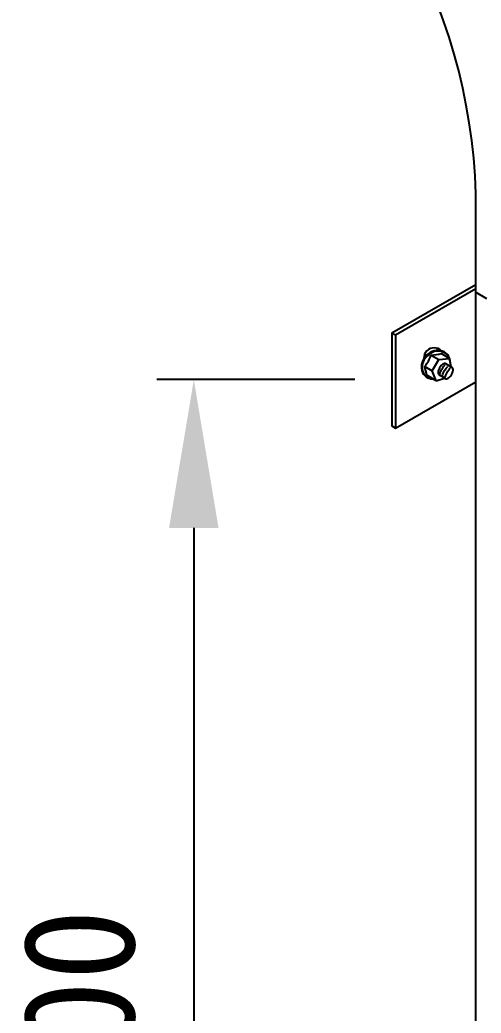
# Model space of a CAD drawing. Extents: x -8229 to 17635, y -14242 to -4883.
# Drawn here: x 2158 to 2407, y -11247 to -10712 of the extents above; entities that cross this region are included whole.
import ezdxf

# ---------------------------------------------------------------- set-up
doc = ezdxf.new("R2010")
doc.units = 0
doc.header["$LTSCALE"] = 100
doc.header["$MEASUREMENT"] = 0
doc.layers.get('0').update_dxf_attribs({"linetype": 'CONTINUOUS'})
doc.layers.get('Defpoints').update_dxf_attribs({"linetype": 'CONTINUOUS'})
doc.layers.add('TT-LEAL', color=1, linetype='CONTINUOUS')
doc.layers.add('TZ-TRAY', color=3, linetype='CONTINUOUS')
doc.styles.add('RXHS', font='GulimChe.ttf')
doc.dimstyles.new('D300', dxfattribs={"dimscale": 20, "dimtxt": 3, "dimasz": 2, "dimexe": 1, "dimexo": 1, "dimgap": 1, "dimtad": 1, "dimdec": 0, "dimdsep": 46, "dimtxsty": 'RXHS', "dimblk2": '_RXDOT', "dimcen": 3, "dimdle": 3, "dimclrd": 1, "dimclre": 1, "dimclrt": 3, "dimadec": 0, "dimazin": 0, "dimtfac": 1, "dimtdec": 0, "dimtix": 1, "dimtmove": 2, "dimatfit": 3, "dimfxl": 0, "dimtolj": 1, "dimtzin": 0, "dimarcsym": 0})

# ---------------------------------------------------------------- blocks, each defined once
blk = doc.blocks.new('*D8')
at = {"layer": 'Defpoints', "color": 0}
for p in [(2358.52, -10905.72), (2251.67, -11670.68), (2358.52, -11670.68)]:
    blk.add_point(p, dxfattribs=at)
at = {"layer": 'TT-LEAL', "color": 1, "lineweight": -2}
for p, q in [((2338.52, -10905.72), (2231.67, -10905.72)), ((2251.67, -10985.72), (2251.67, -11590.68)), ((2338.52, -11670.68), (2231.67, -11670.68))]:
    blk.add_line(p, q, dxfattribs=at)
at = {"layer": 'TT-LEAL', "color": 1}
for points in [[(2238.33, -10985.72), (2265, -10985.72), (2251.67, -10905.72)], [(2238.33, -11590.68), (2265, -11590.68), (2251.67, -11670.68)]]:
    blk.add_solid(points, dxfattribs=at)
at = {"layer": 'TT-LEAL', "color": 3, "insert": (2197.2, -11288.2), "char_height": 60, "attachment_point": 5, "rotation": 90, "style": 'RXHS'}
blk.add_mtext('\\A1;1,000', dxfattribs=at)
blk = doc.blocks.new('_RXDOT')
at = {"color": 0, "linetype": 'ByBlock'}
blk.add_line((-1, 0), (2, 0), dxfattribs=at)
at = {"color": 0, "linetype": 'ByBlock', "const_width": 0.5}
blk.add_lwpolyline([(-0.25, 0, 1), (0.25, 0, 1)], format="xyb", close=True, dxfattribs=at)

msp = doc.modelspace()

# ---------------------------------------------------------------- linework, layer by layer
at = {"layer": 'TZ-TRAY'}
for p, q in [((2403.82, -11621.83), (2403.82, -10805.52)), ((2403.82, -10858.65), (2409.48, -10861.92)), ((2379.75, -10892.61), (2383.76, -10894.97)), ((2389.55, -10894.33), (2385.15, -10891.74)), ((2375.76, -10894.14), (2375.76, -10894.41)), ((2380.21, -10900.99), (2383.76, -10894.97)), ((2383.76, -10894.97), (2389.55, -10894.33)), ((2390.91, -10899.22), (2387.62, -10897.26)), ((2390.52, -10898.95), (2389.55, -10894.33)), ((2376.2, -10898.62), (2380.21, -10900.99)), ((2382.45, -10906.36), (2377.44, -10903.4)), ((2382.45, -10906.36), (2380.21, -10900.99)), ((2387.34, -10905.22), (2383.99, -10903.23)), ((2382.45, -10906.36), (2386.97, -10904.97))]:
    msp.add_line(p, q, dxfattribs=at)
at = {"layer": 'TZ-TRAY', "flags": 128}
for points in [[(2403.82, -10854.56), (2358.52, -10880.72), (2358.52, -10930.72), (2360.52, -10931.87)], [(2403.82, -10856.87), (2360.52, -10881.87), (2360.52, -10931.87), (2403.82, -10906.87)], [(2360.52, -10881.87), (2358.52, -10880.72)]]:
    msp.add_lwpolyline(points, dxfattribs=at)
at = {"layer": 'TZ-TRAY'}
for centre, radius, start, end in [((2022.86, -10810.91), 516.16, 358.2588, 56.5588), ((2096.45, -10814.69), 307.51, 1.7093, 58.2939), ((2381.29, -10894.15), 5.53, 89.8391, 179.8391), ((2355.25, -10882.2), 26.62, 321.9158, 336.9924), ((2375.65, -10850.01), 42.79, 275.5027, 282.8269), ((2381.29, -10894.15), 5.53, 45.5505, 89.8391), ((2379.28, -10892.99), 5.53, 32.569, 47.8808), ((2379.28, -10892.99), 5.53, 32.569, 47.8808), ((2388.17, -10901.04), 4.18, 121.5681, 137.0912), ((2387.29, -10899.62), 2.52, 97.5071, 121.5681), ((2387.1, -10898.15), 1.03, 59.4541, 97.5071), ((2387.1, -10898.15), 1.03, 59.1217, 59.4541), ((2284.32, -10924.86), 95.55, 12.9731, 15.9351), ((2385.98, -10901.85), 2.52, 177.3401, 201.4011), ((2387.64, -10901.93), 4.18, 161.817, 177.3401), ((2384.59, -10902.39), 1.03, 201.4011, 239.4541), ((2389.92, -10902.68), 6.58, 149.4541, 161.817), ((2384.59, -10902.39), 1.03, 239.4541, 244.2853), ((2389.92, -10902.68), 6.58, 137.0912, 149.4541), ((2384.97, -10899.76), 6.58, 317.0912, 329.4541), ((2385.04, -10899.81), 6.58, 329.4541, 341.817), ((2390.37, -10900.09), 1.03, 59.4541, 59.7864), ((2390.37, -10900.09), 1.03, 21.4011, 59.4541), ((2387.32, -10900.55), 4.18, 341.817, 357.3401), ((2388.99, -10900.63), 2.52, 357.3401, 21.4011), ((2387.79, -10904.29), 1.03, 239.4541, 277.5071), ((2387.87, -10904.33), 1.03, 234.6228, 239.4541), ((2387.6, -10902.81), 2.52, 277.5071, 301.5681), ((2386.73, -10901.39), 4.18, 301.5681, 317.0912)]:
    msp.add_arc(centre, radius, start, end, dxfattribs=at)
msp.add_ellipse((2382.44, -10897.93), major_axis=(-5.99, -5.58), ratio=0.847403, start_param=2.454007, end_param=6.988372, dxfattribs=at)
at = {"layer": 'TZ-TRAY', "extrusion": (0, 0, -1)}
for centre, start_param, end_param in [((2386.34, -10900.55), 0.634827, 2.510715), ((2386.34, -10900.55), 3.099332, 3.141593), ((2387.78, -10901.4), 0.661128, 2.519496), ((2389.22, -10902.26), 0.599977, 2.467271)]:
    msp.add_ellipse(centre, major_axis=(-1.78, -3), ratio=0.280445, start_param=start_param, end_param=end_param, dxfattribs=at)
at = {"layer": 'TZ-TRAY'}
msp.add_open_spline([(2389.49, -10893.94), (2389.21, -10893.21), (2388.79, -10892.55), (2387.33, -10891), (2386.05, -10890.33), (2383.21, -10889.86), (2381.65, -10890.06), (2378.77, -10891.25), (2377.44, -10892.25), (2375.43, -10894.71), (2374.74, -10896.18), (2374.25, -10899.13), (2374.44, -10900.61), (2375.63, -10903.11), (2376.64, -10904.12), (2378.28, -10904.91), (2378.69, -10905.06), (2379.12, -10905.17)], degree=3, knots=[2.821499, 2.821499, 2.821499, 2.821499, 3.145042, 3.145042, 3.720912, 3.720912, 4.296781, 4.296781, 4.872651, 4.872651, 5.44852, 5.44852, 6.024389, 6.024389, 6.600259, 6.600259, 6.778555, 6.778555, 6.778555, 6.778555], dxfattribs=at)

# ---------------------------------------------------------------- dimensions: what is measured, and where the dimension line sits
at = {"layer": 'TT-LEAL'}
dim = msp.add_linear_dim(base=(2251.67, -11670.68), p1=(2358.52, -10905.72), p2=(2358.52, -11670.68), angle=90, text='1,000', dimstyle='D300', override={"dimasz": 4}, dxfattribs=at)
dim.commit()
dim.dimension.update_dxf_attribs({"geometry": '*D8', "text_midpoint": (2197.2, -11288.2)})

doc.saveas('drawing.dxf')
